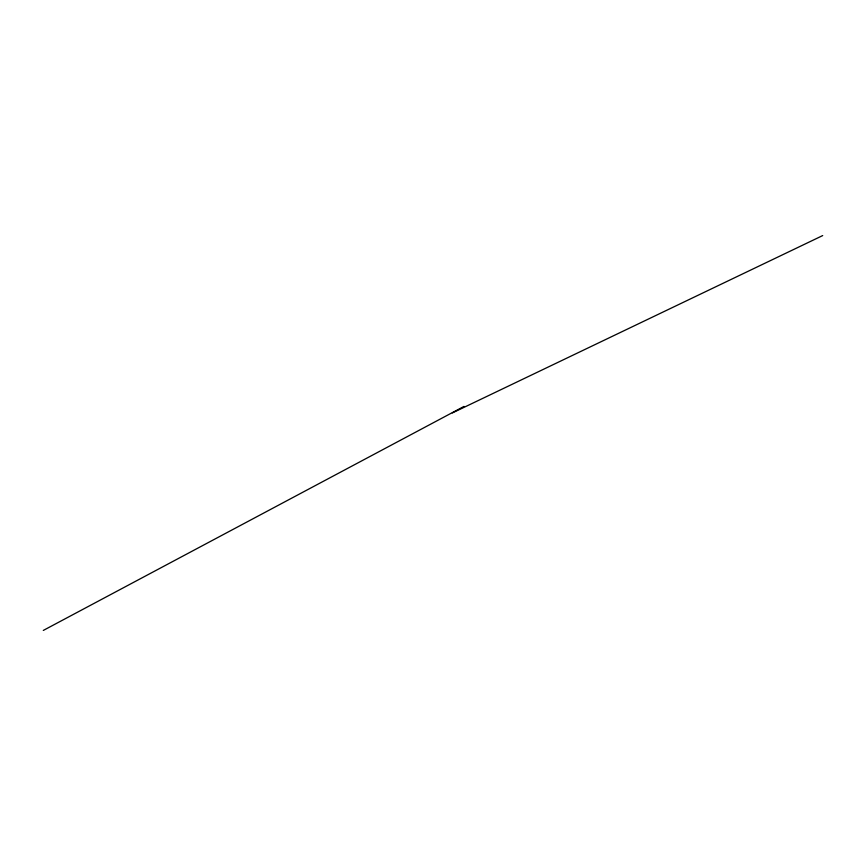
<?xml version="1.0" encoding="UTF-8"?>
<svg xmlns="http://www.w3.org/2000/svg" width="866" height="866" viewBox="0 0 866 866"><rect width="100%" height="100%" fill="white"/><g stroke="black" fill="none" stroke-linecap="round" stroke-linejoin="round"><path stroke-width="1.3" d="M452.344 412.941L822.7 235.574M43.3 630.426L463.96 406.435"/></g></svg>
